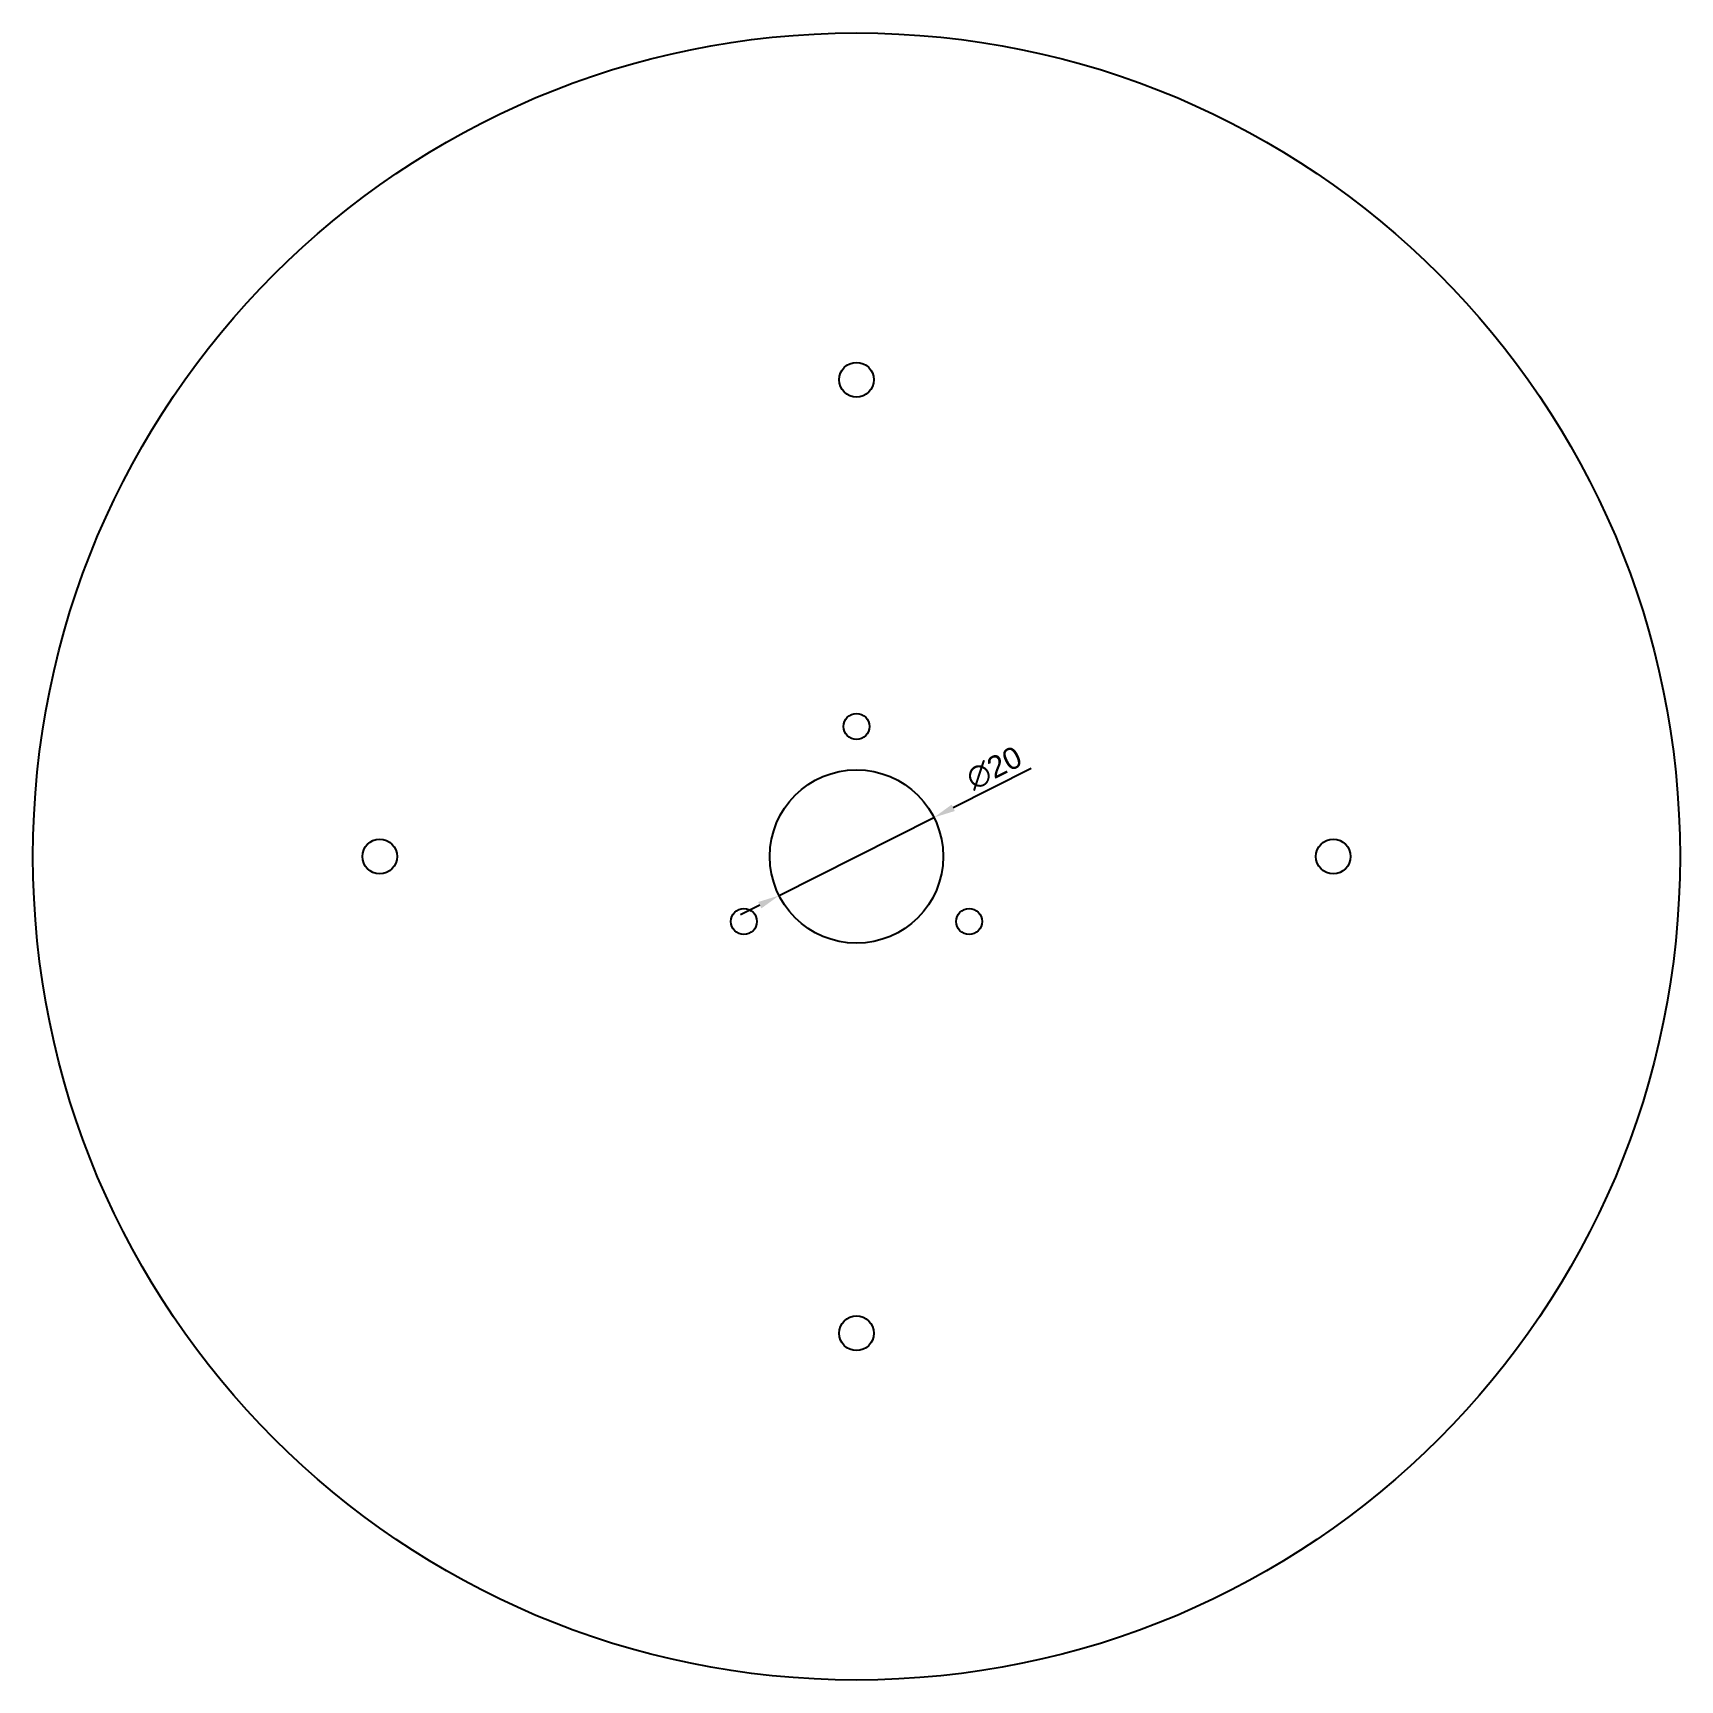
# Model space of a CAD drawing. Header units: millimetres. Extents: x 2010 to 2200, y 1888 to 2078.
import ezdxf

# ---------------------------------------------------------------- set-up
doc = ezdxf.new("R2010")
doc.units = ezdxf.units.MM
doc.layers.add('5mm', color=210, linetype='Continuous')
doc.styles.get("Standard").update_dxf_attribs({"font": 'arial.ttf'})
doc.dimstyles.new('ISO-25', dxfattribs={"dimtxt": 2.5, "dimasz": 2.5, "dimexe": 1.25, "dimexo": 0.625, "dimtad": 1, "dimtxsty": 'Standard', "dimcen": 2.5, "dimadec": 0, "dimazin": 0, "dimtfac": 1, "dimtmove": 0, "dimatfit": 3, "dimfxl": 1, "dimarcsym": 0})

# ---------------------------------------------------------------- blocks, each defined once
blk = doc.blocks.new('*D3')
at = {"color": 0, "lineweight": -2, "transparency": 16777216}
for p, q in [((2125.63, 1992.98), (2116.66, 1988.46)), ((2096.57, 1978.34), (2114.43, 1987.34)), ((2094.33, 1977.22), (2092.1, 1976.1))]:
    blk.add_line(p, q, dxfattribs=at)
at = {"color": 0, "transparency": 16777216}
for points in [[(2116.48, 1988.83), (2116.85, 1988.09), (2114.43, 1987.34)], [(2094.15, 1977.59), (2094.52, 1976.85), (2096.57, 1978.34)]]:
    blk.add_solid(points, dxfattribs=at)
at = {"layer": 'Defpoints', "color": 0, "transparency": 16777216}
for p in [(2114.43, 1987.34), (2096.57, 1978.34)]:
    blk.add_point(p, dxfattribs=at)
at = {"color": 0, "transparency": 16777216, "insert": (2121.38, 1993.04), "char_height": 2.5, "attachment_point": 5, "rotation": 26.7203}
blk.add_mtext('∅20', dxfattribs=at)

msp = doc.modelspace()

# ---------------------------------------------------------------- linework, layer by layer
at = {"layer": '5mm'}
for centre, radius in [((2105.499, 1982.841), 95), ((2105.499, 2037.841), 2), ((2105.499, 1997.841), 1.5), ((2105.499, 1982.841), 10), ((2050.499, 1982.841), 2), ((2160.499, 1982.841), 2), ((2092.509, 1975.341), 1.5), ((2118.49, 1975.341), 1.5), ((2105.499, 1927.841), 2)]:
    msp.add_circle(centre, radius, dxfattribs=at)

# ---------------------------------------------------------------- dimensions: what is measured, and where the dimension line sits
dim = msp.add_diameter_dim_2p(p1=(2096.567, 1978.345), p2=(2114.431, 1987.337), dimstyle='ISO-25', override={"dimexe": 0, "dimexo": 0})
dim.commit()
dim.dimension.update_dxf_attribs({"geometry": '*D3', "text_midpoint": (2121.38, 1993.042)})

doc.saveas('drawing.dxf')
